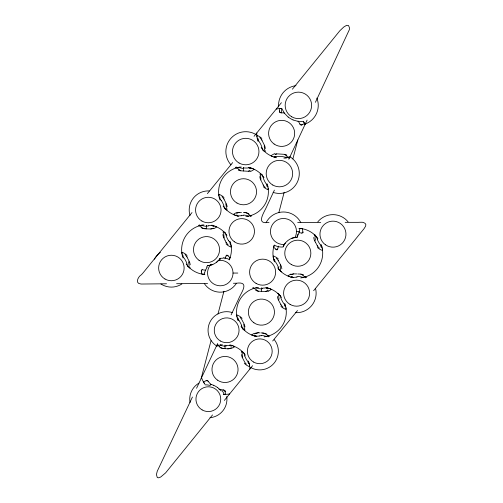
<?xml version="1.0" encoding="UTF-8"?>
<svg xmlns="http://www.w3.org/2000/svg" width="503" height="503" viewBox="0 0 503 503"><rect width="100%" height="100%" fill="white"/><g stroke="black" fill="none" stroke-linecap="round" stroke-linejoin="round"><path stroke-width="0.75" d="M256.75 133.352L256.75 133.006A24.892 24.892 0 0 0 258.077 141.393M241.704 352.785L241.861 351.301M244.728 328.799L244.829 330.289M302.938 232.738C302.668 230.28 303.491 233.046 302.146 233.096A2.716 2.106 11.9 0 1 301.743 233.096M223.15 232.807L223.319 231.367M226.884 208.582L226.985 210.021M260.108 175.063L260.29 173.573M265.037 150.07L265.125 151.56M204.859 274.468L204.086 274.399L204.268 273.06M189.876 267.326L190.052 267.992M273.594 247.476L274.223 245.275M201.162 378.495L211.059 340.569M217.988 314.017L223.929 291.262M278.844 212.681L284.182 192.234M292.878 158.91L297.82 139.979M277.731 248.935L277.763 248.803A20.529 20.529 0 0 1 278.555 246.105M230.135 257.53L229.349 259.573A23.522 19.416 -71.1 0 0 223.319 257.762M226.042 256.027L225.998 256.153A20.529 20.529 0 0 1 224.879 258.831M274.393 190.115L266.483 207.035C264.207 212.367 255.643 224.464 268.086 222.489A35.147 35.147 0 0 1 269.023 222.452M288.81 159.262L307.1 120.104M315.419 102.31L349.352 29.677A6.891 6.891 0 0 0 349.409 27.64L348.535 25.534L346.63 25.307L343.725 27.049L339.877 30.714L292.394 89.207M192.435 397.03L157.244 471.242L156.42 474.599L157.282 477.492L158.326 477.85L160.715 477.02L165.638 472.845L212.549 414.918M196.56 388.266L217.636 343.511M231.135 314.847L238.535 299.134C240.88 292.909 250.375 281.208 236.498 283.208A43.975 43.975 0 0 1 234.964 283.258L233.411 283.271M285.289 243.068L283.158 246.514A16.121 16.121 0 0 1 297.392 237.102L297.814 234.341M206.526 267.168L207.532 265.722A16.121 16.121 0 0 0 220.088 258.347L219.277 259.491M224.332 400.438L252.581 365.719M272.689 340.996L297.493 310.521M313.614 290.703L363.99 228.771L365.599 226.168L365.863 224.627L365.115 223.376L363.524 222.54A6.765 6.765 0 0 0 362.11 222.244L359.28 222.288A26.961 26.961 0 0 1 357.872 222.345L345.177 222.339M192.001 212.568L143.839 271.941A52.111 52.111 0 0 1 141.444 274.695C138.073 276.612 134.729 283.554 140.689 283.95A10.695 10.695 0 0 0 141.469 284.032L166.518 283.786M207.393 193.655L232.669 162.588M254.053 136.319L281.403 102.713M216.648 262.176L218.491 260.441A12.745 12.745 0 0 1 232.933 274.613A12.745 12.745 0 0 1 215.479 284.861A12.745 12.745 0 0 1 210.141 265.339L212.813 264.477M254.248 333.904L258.24 332.797M232.185 347.686L228.192 348.793M291.47 274.588L293.714 273.877L296.695 273.934M267.766 290.74L265.358 291.463L258.423 291.218A19.516 19.516 0 0 1 255.832 290.457M236.712 213.197L239.252 212.411L241.465 212.448M213.322 228.192L210.663 228.991L206.28 228.84M291.828 238.252L297.392 237.102M253.437 288.533L254.342 288.25M305.799 276.795L304.893 277.078M275.267 154.314L277.279 153.88L284.327 154.333A19.856 19.856 0 0 1 286.892 155.176M249.878 170.819L247.866 171.253L240.811 170.8A19.856 19.856 0 0 1 238.252 169.957M236.02 168.021L236.944 167.751M289.124 157.112L288.2 157.382M199.031 225.897L200.112 225.583M251.003 215.491L249.922 215.806M217.598 345.712L218.648 345.41M268.835 335.872L267.785 336.174M255.807 287.861L256.731 287.666M303.428 277.467L302.498 277.662M238.447 167.386L239.397 167.21M286.697 157.747L285.748 157.923M201.584 225.237L202.275 225.105M248.451 216.152L247.759 216.284M220.075 345.077L220.742 344.951M266.357 336.507L265.691 336.633M208.927 265.571L207.532 265.722M220.283 258.322L223.25 258.171M280.649 112.779L279.794 112.326A31.463 24.943 -5.1 0 1 279.561 108.573L280.863 108.497M284.264 244.489L283.516 244.515A13.009 13.009 0 0 1 270.608 229.494A13.009 13.009 0 0 1 287.427 219.107A13.009 13.009 0 0 1 295.098 237.328M280.347 108.516L280.737 108.497M280.85 108.497L281.252 108.485M281.24 108.485L281.636 108.485L281.636 112.842A20.529 20.529 0 0 1 284.421 113.03M302.177 124.863A19.856 19.856 0 0 1 301.058 125.046L300.253 124.511M223.389 394.314L225.577 394.358A27.74 21.893 2.2 0 0 224.923 391.221M176.591 283.705L207.582 283.459M281.636 112.842L281.252 112.842M297.701 222.42L320.732 222.383M296.474 231.499L299.499 231.499A24.125 19.938 4.4 0 0 299.763 228.4L302.026 228.683M233.027 273.06L237.806 273.06M296.619 276.807L297.814 276.851M262.616 288.521L261.415 288.477M297.738 273.965L300.813 274.116A19.516 19.516 0 0 1 303.397 274.871M258.687 332.804L259.774 332.854M227.746 348.78L224.91 348.661M205.985 228.827L205.331 228.802M243.395 212.536L244.703 212.587M260.906 332.898L262.453 332.961M224.539 348.648L223.98 348.623M298.901 228.349L299.757 228.4M245.2 212.618L245.885 212.712A19.114 19.114 0 0 1 248.413 213.461M204.834 228.771L204.149 228.676A19.114 19.114 0 0 1 201.621 227.928M204.086 274.399L201.923 274.091L201.709 273.06M263.012 333.005L267.062 334.614M223.42 348.585L222.948 348.516A18.605 18.605 0 0 1 220.452 347.825M223.332 389.944L223.03 389.907A20.529 20.529 0 0 1 218.906 389.07M301.75 233.059L301.674 233.052A20.529 20.529 0 0 0 298.983 232.719M202.602 269.784L202.74 269.809A20.529 20.529 0 0 0 205.362 270.13M210.311 384.185L213.769 385.304M223.86 390.045L224.816 390.529A18.605 18.605 0 0 1 225.331 391.598M291.677 277.335L290.545 277.021M267.558 287.993L268.69 288.307M255.109 336.193L254.241 335.947M231.323 345.398L232.191 345.636M237.064 215.8L235.964 215.479M212.97 225.589L214.071 225.91M274.864 157.326L273.72 156.967M250.28 167.807L251.425 168.159M222.948 348.516L219.371 346.969M245.885 212.712L248.985 214.077M204.149 228.676L201.049 227.312M300.813 274.116L303.196 275.097M258.423 291.218L256.04 290.237M253.059 335.558L252.034 335.168M233.373 346.026L234.398 346.416M284.327 154.333L286.314 155.207M240.811 170.8L238.831 169.926M289.326 276.612L288.439 276.273M269.91 288.716L270.796 289.055M234.958 215.133L233.908 214.724M215.077 226.256L216.127 226.664M272.481 156.521L271.595 156.15M252.663 168.612L253.55 168.983M293.035 119.966L298.153 121.424L303.491 121.462L304.478 123.48A31.463 24.943 66.4 0 1 301.058 125.046M217.472 387.404L221.232 390.95M288.169 117.073L284.346 113.137L281.806 108.485M207.877 381.01L207.142 380.608A18.605 18.605 0 0 0 206.06 380.714M314.18 234.461L316.588 236.875L317.349 239.309M281.391 271.916L279.228 269.771M277.845 293.412L280.008 295.563M264.823 151.724L263.258 150.158M189.719 267.992L188.034 266.288M226.551 209.984L225.08 208.494M223.439 231.367L224.954 232.895M260.504 173.573L261.881 174.969M244.408 330.289L242.899 328.748M242.025 351.301L243.534 352.836M208.179 381.299L208.607 381.815A20.529 20.529 0 0 0 211.166 384.625M257.549 139.532L257.24 138.312M257.63 139.627L259.278 141.808A13.751 8.564 63.1 0 1 261.692 146.593L262.434 149.202M239 320.637L237.19 317.821M204.658 383.795L203.482 381.959A27.495 21.799 60.2 0 1 207.098 380.475M221.358 200.628L219.465 198.201L219.195 197.088M228.676 240.761L230.569 243.188L230.839 244.307M186.751 256.649L186.531 256.329A19.114 19.114 0 0 0 185.035 254.606M317.525 246.042L317.821 246.483A19.516 19.516 0 0 0 319.355 248.155M223.709 198.723L223.495 198.402A19.114 19.114 0 0 0 221.993 196.673M226.325 242.666L226.539 242.987A19.114 19.114 0 0 0 228.041 244.716M278.084 260.321L277.788 259.881A19.516 19.516 0 0 0 276.254 258.202M281.146 305.007L281.447 305.447A19.516 19.516 0 0 0 282.975 307.126M261.673 139.803L261.365 139.331A19.856 19.856 0 0 0 259.806 137.564M263.471 185.324L263.779 185.796A19.856 19.856 0 0 0 265.339 187.562M299.914 124.008L299.826 123.851A20.529 20.529 0 0 0 298.009 120.984M315.727 242.729L314.796 241.044M317.274 245.621L316.481 244.125M280.517 264.811L278.329 260.749M315.834 242.93L316.211 243.622M280.567 264.911L280.793 265.326M280.9 304.579L278.436 300.002M187.028 257.14L189.191 261.271M223.986 199.213L226.136 203.35M226.048 242.176L225.036 240.214M261.51 181.426L260.736 179.948M224.942 240.025L223.898 238.038M261.786 181.967L263.226 184.865M261.918 140.268L264.408 145.185M314.476 240.396L314.369 240.12A19.516 19.516 0 0 1 313.721 237.473M281.108 265.98L281.215 266.257A19.516 19.516 0 0 1 281.85 268.879M278.121 299.354L278.014 299.071A19.516 19.516 0 0 1 277.379 296.456M264.685 145.776L264.836 146.184A19.856 19.856 0 0 1 265.345 148.567M260.46 179.357L260.309 178.949A19.856 19.856 0 0 1 259.793 176.559M189.549 262.044L189.606 262.214A19.114 19.114 0 0 1 190.228 264.779M226.488 204.13L226.551 204.293A19.114 19.114 0 0 1 227.161 206.834M223.546 237.265L223.483 237.095A19.114 19.114 0 0 1 222.873 234.555M278.228 267.043L278.989 269.495M241.616 325.642L242.314 328.075M244.816 355.948L244.118 353.515M224.816 390.529L225.017 391.208M280.246 295.833L281.001 298.285A13.55 8.507 61.6 0 0 283.686 303.372L285.377 305.371L285.666 306.509M187.462 265.628L186.732 263.151A13.235 8.375 62.4 0 0 184.444 258.573L182.526 256.165L182.231 255.027M224.395 207.708L223.672 205.211A13.235 8.375 62.5 0 0 221.377 200.615M225.64 233.681L226.363 236.177A13.235 8.375 62.5 0 0 228.658 240.78M262.711 175.924L263.465 178.534A13.751 8.564 63.1 0 0 265.854 183.337L267.634 185.651L267.904 186.82M249.243 363.77L247.432 360.947A12.915 8.262 62.3 0 1 244.772 355.954M322.046 247.526L321.75 246.388L320.059 244.326A13.55 8.507 61.4 0 1 317.305 239.315M273.563 258.819L273.858 259.957L275.518 261.994A13.55 8.507 61.6 0 1 278.272 267.036M249.501 364.989L249.677 366.071M236.932 316.601L236.762 315.519M322.31 248.79L322.461 249.727M285.924 307.767L286.075 308.704M273.305 257.561L273.16 256.624M182.023 253.984L181.847 252.871M231.047 245.345L231.217 246.457M218.987 196.044L218.818 194.931M268.13 188.116L268.25 189.071M257.014 137.017L256.895 136.062M261.415 287.773L261.415 291.356M243.509 167.392L243.509 171.001M225.017 345.121L225.017 348.667M206.526 225.275L206.526 228.846M229.626 393.937A24.892 24.892 0 0 1 223.288 394.302M204.822 384.028A24.892 24.892 0 0 1 201.533 377.715M216.409 346.121A24.892 24.892 0 0 1 222.37 344.725M229.72 345.033A24.892 24.892 0 0 1 245.363 355.137M248.438 361.047A24.892 24.892 0 0 1 249.903 369.007M289.942 156.842A24.892 24.892 0 0 1 283.925 158.162M276.587 157.747A24.892 24.892 0 0 1 261.158 147.524M276.222 109.082A24.892 24.892 0 0 1 281.636 108.485M303.366 121.229A24.892 24.892 0 0 1 304.963 124.681M229.99 241.314A24.892 24.892 0 0 1 229.186 259.944M204.293 274.424A24.892 24.892 0 0 1 186.198 263.993M183.092 258.014A24.892 24.892 0 0 1 203.891 224.879M211.329 225.206A24.892 24.892 0 0 1 226.897 235.329M321.134 244.508A24.892 24.892 0 0 1 300.719 277.939M293.236 277.681A24.892 24.892 0 0 1 277.687 267.86M274.468 261.849A24.892 24.892 0 0 1 274.248 245.2M299.631 228.393A24.892 24.892 0 0 1 317.896 238.504M284.761 303.485A24.892 24.892 0 0 1 264.062 336.865M256.712 336.557A24.892 24.892 0 0 1 241.069 326.453M237.994 320.537A24.892 24.892 0 0 1 258.517 287.389M265.993 287.647A24.892 24.892 0 0 1 281.548 297.474M267.068 183.74A24.892 24.892 0 0 1 245.873 216.535M238.705 216.183A24.892 24.892 0 0 1 223.137 206.06M220.044 200.075A24.892 24.892 0 0 1 241.22 166.971M248.557 167.386A24.892 24.892 0 0 1 263.987 177.609M316.859 98.06A19.856 19.856 0 0 1 304.409 124.291M279.794 112.326A19.856 19.856 0 0 1 279.354 111.006M278.612 107.07A19.856 19.856 0 0 1 295.997 85.661M300.209 124.555A3.42 2.628 63.7 0 1 299.863 124.04M281.259 112.766A3.42 2.496 -1.1 0 1 280.674 112.71M293.042 119.903A12.217 6.816 31 0 1 288.225 117.036M226.759 396.509A18.605 18.605 0 0 1 210.015 417.704M190.052 402.563A18.605 18.605 0 0 1 198.981 383.097M207.909 380.966A3.829 2.924 54.9 0 1 208.211 381.261M223.313 390.02A4.785 3.477 4.7 0 1 223.835 390.114M222.081 390.573A20.151 16.165 11.3 0 1 224.105 394.163M213.75 385.38A11.852 7.105 29.5 0 1 217.409 387.467M205.086 384.839A18.561 12.657 32.5 0 1 210.373 385.487M302.165 228.658A29.532 24.025 0.2 0 1 302.831 231.493M275.575 249.35A19.516 19.516 0 0 0 276.964 249.903L277.606 249.312A2.716 2.031 -78.3 0 0 277.694 248.922M266.131 222.54A19.516 19.516 0 0 1 300.8 222.54M277.021 249.79A29.859 24.018 -73.7 0 1 273.733 247.281M283.145 247.017A23.446 19.328 -75.1 0 1 274.28 245.156M299.266 231.474A23.295 18.749 -7.4 0 1 297.367 236.196M236.284 283.516A19.114 19.114 0 0 1 204.281 283.516M201.257 271.211A19.114 19.114 0 0 1 201.395 270.086L202.206 269.753A2.741 2.119 11.8 0 1 202.602 269.753M228.236 255.675A19.114 19.114 0 0 0 226.891 255.115L226.262 255.568A2.647 1.981 -72.1 0 0 226.086 256.046M226.84 255.21A29.84 23.811 -70.7 0 1 230.016 257.699M220.333 259.083A59.065 9.928 -23.5 0 1 219.773 259.95M211.455 264.232A59.065 9.431 -35.9 0 1 210.097 264.603M201.59 273.066A30.111 24.182 5.7 0 1 201.338 270.086M204.551 273.085A22.962 18.334 -8 0 1 207.11 267.407M317.802 221.854A19.516 19.516 0 0 1 348.101 221.854M315.482 240.22A15.819 10.412 60.3 0 1 315.06 234.932M322.423 250.381A14.763 11.217 73.8 0 1 317.324 247.432M317.418 246.13A8.318 5.879 67 0 1 317.167 245.697M314.953 240.981A7.105 4.797 56.6 0 1 314.639 240.359M320.744 245.722A71.275 9.676 58 0 1 321.14 247.136M181.847 283.988A19.114 19.114 0 0 1 160.922 283.988M154.402 259.208A19.114 19.114 0 0 1 160.382 252.355M188.6 262.132A15.184 9.972 61.3 0 1 189.034 266.904M181.897 252.248A14.625 11.104 74.3 0 1 187.047 255.449M186.877 256.549A7.652 5.458 67.5 0 1 187.166 257.052M188.939 261.371A6.985 4.558 58.3 0 1 189.291 262.107M188.216 266.741A43.484 5.514 65.2 0 1 187.657 266.131M183.105 256.291A70.294 9.249 58.9 0 1 182.815 255.153M290.332 156.98A19.856 19.856 0 0 1 273.142 192.41M274.996 154.22A19.856 19.856 0 0 1 276.663 153.912M268.187 189.713A15.624 11.871 75.5 0 1 263.295 186.688M263.365 185.412A8.45 5.979 69.1 0 1 263.107 184.947M260.881 179.892A7.803 5.275 57.8 0 1 260.611 179.32M260.938 179.03A14.518 9.62 61.6 0 1 260.648 175.321M261.598 174.22A44.616 6.111 66.3 0 1 262.39 175.057M266.691 185.041A69.552 9.689 59.7 0 1 267.043 186.487M274.644 156.949A14.386 9.444 1.8 0 1 286.1 157.452M275.864 156.81A69.552 9.689 -0.3 0 1 274.437 156.389M271.098 155.76A17.36 13.229 16.1 0 1 274.757 153.641M285.805 155.704A18.033 12.657 -1.2 0 1 288.596 157.445M289.891 157.684A67.106 9.897 7.9 0 1 288.716 158.118M250.148 170.913A19.856 19.856 0 0 1 248.482 171.221M230.946 164.827A19.856 19.856 0 0 1 256.134 134.653M264.207 146.103A14.518 9.62 61.6 0 1 264.496 149.812M243.414 168.474A14.883 9.771 1.8 0 1 239.151 167.543M239.34 169.429A18.033 12.657 -1.2 0 1 236.542 167.681M250.18 167.644A14.166 8.532 3.1 0 1 243.54 167.908M235.253 167.449A67.106 9.897 7.9 0 1 236.429 167.015M249.281 168.323A69.552 9.689 -0.3 0 1 250.708 168.744M254.046 169.373A17.36 13.229 16.1 0 1 250.387 171.492M256.958 135.414A15.624 11.871 75.5 0 1 261.849 138.444M261.78 139.715A8.45 5.979 69.1 0 1 262.038 140.186M264.264 145.241A7.803 5.275 57.8 0 1 264.534 145.813M263.547 150.906A44.616 6.111 66.3 0 1 262.755 150.076M258.454 140.092A69.552 9.689 59.7 0 1 258.102 138.646M231.474 348.258A18.605 18.605 0 0 1 228.827 348.761M217.057 346.221A18.605 18.605 0 0 1 232.688 312.684M240.12 317.443A18.605 18.605 0 0 1 241.578 319.166L244.301 324.378A18.605 18.605 0 0 1 244.967 327M243.729 324.36A13.021 8.513 61.6 0 1 244.225 328.56M236.806 314.928A14.122 10.72 74 0 1 242.106 318.317M243.106 329.245A45.867 5.596 65.3 0 1 242.54 328.629M239.026 320.612A12.915 8.262 62.3 0 1 241.66 325.636M238.328 319.487A70.451 8.803 59.1 0 1 237.957 318.116M224.948 346.183A13.883 9.318 1 0 1 220.521 345.259M219.692 346.686A17.875 12.965 -4.1 0 1 217.912 345.498M228.205 348.906A10.783 7.224 5.8 0 1 227.752 348.9M223.998 348.485A9.406 6.174 -0.8 0 1 223.451 348.447M226.658 345.894A12.707 7.866 2.4 0 1 225.017 345.812M231.122 345.071A13.801 8.507 2.4 0 1 226.639 345.517M217.07 345.171A67.886 8.935 6.8 0 1 218.189 344.775M230.179 345.787A70.451 8.803 -0.9 0 1 231.55 346.152M234.719 346.68A17.536 13.361 14.6 0 1 232.518 348.057M274.33 339.714A18.605 18.605 0 0 1 250.752 367.567M246.313 364.147A18.605 18.605 0 0 1 244.86 362.418L242.132 357.205A18.605 18.605 0 0 1 241.465 354.59M254.958 333.332A18.605 18.605 0 0 1 257.605 332.823M263.484 333.068A18.605 18.605 0 0 1 266.471 333.942M258.228 332.684A10.783 7.224 5.8 0 1 258.68 332.69M262.434 333.099A9.406 6.174 -0.8 0 1 262.981 333.137M261.485 335.407A13.883 9.318 1 0 1 265.911 336.331M259.774 335.69A12.707 7.866 2.4 0 1 261.415 335.771M255.31 336.52A13.801 8.507 2.4 0 1 259.793 336.067M256.26 335.797A70.451 8.803 -0.9 0 1 254.889 335.432M251.714 334.904A17.536 13.361 14.6 0 1 253.914 333.533M266.741 334.904A17.875 12.965 -4.1 0 1 268.52 336.086M269.363 336.413A67.886 8.935 6.8 0 1 268.244 336.809M242.704 357.231A13.021 8.513 61.6 0 1 242.207 353.024M249.633 366.662A14.122 10.72 74 0 1 244.326 363.267M243.333 352.345A45.867 5.596 65.3 0 1 243.892 352.961M248.105 362.097A70.451 8.803 59.1 0 1 248.482 363.468M268.363 290.803A19.516 19.516 0 0 1 265.659 291.432M280.083 266.15A15.926 10.488 60.5 0 1 280.492 271.438M273.198 255.97A14.82 11.261 73.9 0 1 278.285 258.944M278.19 260.233A8.318 5.879 67.2 0 1 278.442 260.667M280.636 265.395A7.105 4.797 56.8 0 1 280.951 266.018M279.259 269.847A37.838 4.823 64.1 0 1 279.02 269.577M274.858 260.629A71.275 9.676 58.2 0 1 274.475 259.215M261.365 288.885A14.48 9.544 0.4 0 1 256.492 288.005M256.499 289.772A17.97 12.701 -3 0 1 253.908 288.213M267.338 287.641A14.43 8.689 1.7 0 1 262.597 288.118M252.594 287.993A68.779 9.89 6.5 0 1 253.726 287.534M266.471 288.527A71.275 9.676 -1.8 0 1 267.892 288.898M271.243 289.401A17.63 13.436 14.4 0 1 268.231 291.287M315.588 288.609A19.516 19.516 0 0 1 295.638 312.665M290.866 274.525A19.516 19.516 0 0 1 293.576 273.896M297.87 276.443A14.48 9.544 0.4 0 1 302.743 277.323M291.897 277.694A14.43 8.689 1.7 0 1 296.638 277.21M292.759 276.807A71.275 9.676 -1.8 0 1 291.338 276.43M287.993 275.933A17.63 13.436 14.4 0 1 290.998 274.041M302.731 275.556A17.97 12.701 -3 0 1 305.321 277.115M306.641 277.335A68.779 9.89 6.5 0 1 305.51 277.794M279.146 299.178A15.926 10.488 60.5 0 1 278.744 293.89M286.031 309.358A14.82 11.261 73.9 0 1 280.944 306.384M281.039 305.095A8.318 5.879 67.2 0 1 280.787 304.661M278.593 299.939A7.105 4.797 56.8 0 1 278.285 299.31M279.97 295.481A37.838 4.823 64.1 0 1 280.209 295.751M284.371 304.699A71.275 9.676 58.2 0 1 284.761 306.113M236.555 212.964A19.114 19.114 0 0 1 239.252 212.411M231.166 247.08A14.675 11.141 74.5 0 1 226.029 243.861M226.199 242.767A7.652 5.458 67.7 0 1 225.91 242.264M224.149 237.938A6.985 4.558 58.5 0 1 223.797 237.202M224.156 237.146A13.902 9.136 61.5 0 1 223.741 233.084M224.709 232.285A45.182 5.784 65.6 0 1 225.369 232.99M229.972 243.031A70.294 9.249 59.1 0 1 230.255 244.169M244.691 212.681A10.991 7.199 -1.2 0 1 245.175 212.712M243.578 215.045A14.273 9.494 1.2 0 1 247.992 215.963M241.723 215.328A13.065 7.998 2.6 0 1 243.509 215.422M237.271 216.145A14.191 8.652 2.6 0 1 241.748 215.724M237.498 215.359A70.294 9.249 -0.9 0 1 236.372 215.039M233.499 214.397A17.454 13.298 15 0 1 236.291 212.7M248.614 214.423A18.133 13.047 -3.3 0 1 250.632 215.749M251.431 216.045A65.283 8.947 7 0 1 250.255 216.453M213.479 228.425A19.114 19.114 0 0 1 210.782 228.978M189.996 215.498A19.114 19.114 0 0 1 209.298 190.926M225.878 204.243A13.902 9.136 61.5 0 1 226.293 208.305M206.456 226.344A14.273 9.494 1.2 0 1 202.043 225.426M201.42 226.966A18.133 13.047 -3.3 0 1 199.402 225.646M205.343 228.708A10.991 7.199 -1.2 0 1 204.859 228.676M208.311 226.061A13.065 7.998 2.6 0 1 206.526 225.966M212.763 225.243A14.191 8.652 2.6 0 1 208.286 225.665M198.603 225.344A65.283 8.947 7 0 1 199.779 224.935M212.536 226.029A70.294 9.249 -0.9 0 1 213.662 226.35M216.535 226.991A17.454 13.298 15 0 1 213.744 228.689M218.868 194.309A14.675 11.141 74.5 0 1 224.005 197.528M223.835 198.622A7.652 5.458 67.7 0 1 224.124 199.125M225.885 203.451A6.985 4.558 58.5 0 1 226.237 204.187M225.325 209.103A45.182 5.784 65.6 0 1 224.665 208.399M220.062 198.358A70.294 9.249 59.1 0 1 219.78 197.22M199.018 260.29A13.04 13.04 0 0 0 219.515 250.802A13.04 13.04 0 0 0 201.049 237.8A13.04 13.04 0 0 0 199.018 260.29M291.294 264.509A13.04 13.04 0 0 0 310.854 253.216A13.04 13.04 0 0 0 291.294 241.924A13.04 13.04 0 0 0 291.294 264.509M253.908 322.775A13.04 13.04 0 0 0 274.399 313.287A13.04 13.04 0 0 0 255.939 300.285A13.04 13.04 0 0 0 253.908 322.775M217.51 380.136A13.04 13.04 0 0 0 238.001 370.648A13.04 13.04 0 0 0 219.541 357.639A13.04 13.04 0 0 0 217.51 380.136M236.988 203.049A13.04 13.04 0 0 0 256.543 191.756A13.04 13.04 0 0 0 236.988 180.47A13.04 13.04 0 0 0 236.988 203.049M274.129 144.034A13.04 13.04 0 0 0 294.626 134.546A13.04 13.04 0 0 0 276.16 121.544A13.04 13.04 0 0 0 274.129 144.034M291.778 116.834A13.235 13.235 0 0 0 311.634 105.372A13.235 13.235 0 0 0 291.778 93.91A13.235 13.235 0 0 0 291.778 116.834M202.143 409.92A12.405 12.405 0 0 0 220.748 399.175A12.405 12.405 0 0 0 202.143 388.435A12.405 12.405 0 0 0 202.143 409.92M325.46 244.791A13.009 13.009 0 0 0 345.913 235.322A13.009 13.009 0 0 0 327.484 222.351A13.009 13.009 0 0 0 325.46 244.791M165.009 279.027A12.745 12.745 0 0 0 184.129 267.992A12.745 12.745 0 0 0 165.009 256.951A12.745 12.745 0 0 0 165.009 279.027M272.808 185.041A13.235 13.235 0 0 0 292.664 173.573A13.235 13.235 0 0 0 272.808 162.111A13.235 13.235 0 0 0 272.808 185.041M239.101 163.022A13.235 13.235 0 0 0 258.957 151.56A13.235 13.235 0 0 0 239.101 140.092A13.235 13.235 0 0 0 239.101 163.022M220.459 341.028A12.405 12.405 0 0 0 239.063 330.289A12.405 12.405 0 0 0 220.459 319.543A12.405 12.405 0 0 0 220.459 341.028M253.575 362.041A12.405 12.405 0 0 0 272.18 351.301A12.405 12.405 0 0 0 253.575 340.562A12.405 12.405 0 0 0 253.575 362.041M256.109 283.422A13.009 13.009 0 0 0 275.625 272.154A13.009 13.009 0 0 0 256.109 260.887A13.009 13.009 0 0 0 256.109 283.422M290.112 304.441A13.009 13.009 0 0 0 309.628 293.174A13.009 13.009 0 0 0 290.112 281.906A13.009 13.009 0 0 0 290.112 304.441M234.385 241.786A12.745 12.745 0 0 0 254.417 232.512A12.745 12.745 0 0 0 236.366 219.805A12.745 12.745 0 0 0 234.385 241.786M201.936 221.056A12.745 12.745 0 0 0 221.056 210.021A12.745 12.745 0 0 0 201.936 198.981A12.745 12.745 0 0 0 201.936 221.056"/></g></svg>
